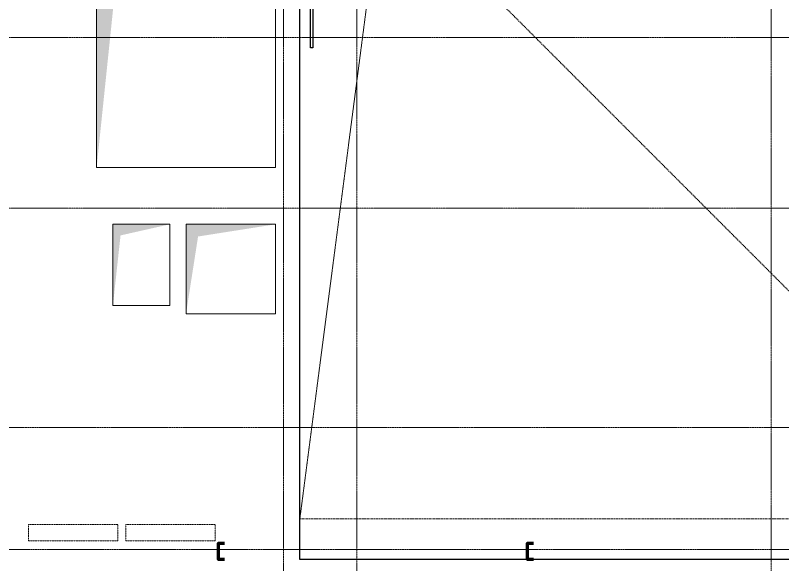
# Model space of a CAD drawing. Header units: millimetres. Extents: x -231292 to 573618, y -153144 to 564035.
# Drawn here: x -197475 to -188035, y 223708 to 230466 of the extents above; entities that cross this region are included whole.
import ezdxf

# ---------------------------------------------------------------- set-up
doc = ezdxf.new("R2010")
doc.units = ezdxf.units.MM
for name, pattern in [('CENTER2', [28.575, 19.05, -3.175, 3.175, -3.175]), ('DASHED', [19.05, 12.7, -6.35]), ('HIDDEN', [9.525, 6.35, -3.175]), ('HIDDEN2', [4.7625, 3.175, -1.5875])]:
    doc.linetypes.add(name, pattern=pattern)
doc.layers.get('0').update_dxf_attribs({"color": 250})
for name, color, linetype, lineweight in [('АР_Отопительные приборы', 250, 'HIDDEN2', 0), ('АР_Стены ЖБ', 250, 'Continuous', 35), ('АР_Тонкая', 250, 'Continuous', 5), ('КМ_Фахверки', 250, 'Continuous', 80), ('ОВ_Шахты_блок 4.1', 250, 'Continuous', 5), ('РД_Ограждения', 250, 'Continuous', 5), ('РД_Оси_100', 250, 'Continuous', 0)]:
    doc.layers.add(name, color=color, linetype=linetype, lineweight=lineweight)

# ---------------------------------------------------------------- blocks, each defined once
blk = doc.blocks.new('СОШ_2200_АР_ОСИ_М100_28.05.24')
at = {"layer": 'РД_Оси_100', "linetype": 'CENTER2'}
for p, q in [((27600, -6155), (27600, 139938.679)), ((-5954.958, 75000), (119910, 75000)), ((-5954.958, 72900), (95715.503, 72900))]:
    blk.add_line(p, q, dxfattribs=at)
for points in [[(28500, -6155), (28500, 139938.679)], [(119910, 70200), (-5954.958, 70200)], [(95715.503, 68700), (-5454.958, 68700), (-5954.958, 68850)]]:
    blk.add_lwpolyline(points, dxfattribs=at)
at = {"layer": 'РД_Оси_100', "color": 1, "linetype": 'CENTER2'}
blk.add_lwpolyline([(33600, 139938.679), (33600, -6155)], dxfattribs=at)
blk = doc.blocks.new('otv')
at = {"linetype": 'Continuous'}
blk.add_lwpolyline([(0, -1), (0, 0), (1, 0), (1, -1)], close=True, dxfattribs=at)
blk.add_solid([(0, -1), (0, 0), (0.1346, -0.1366), (1, 0)], dxfattribs=at)
blk = doc.blocks.new('Ф_пеноблок 200')
at = {"layer": 'КМ_Фахверки'}
blk.add_lwpolyline([(0, -75), (0, 0), (200, 0), (200, -75)], dxfattribs=at)
blk = doc.blocks.new('Bottom_R_1100')
at = {"layer": 'АР_Отопительные приборы'}
blk.add_lwpolyline([(-550, -100), (550, -100), (550, 100), (-550, 100)], close=True, dxfattribs=at)

msp = doc.modelspace()

# ---------------------------------------------------------------- linework, layer by layer
msp.add_lwpolyline([(-193974.956, 242395.168), (-176274.956, 242395.168), (-176274.956, 223770.168), (-193974.956, 223770.168)], close=True)
at = {"layer": 'АР_Стены ЖБ', "linetype": 'HIDDEN', "lineweight": 0}
msp.add_lwpolyline([(-176284.955, 238145.168), (-192373.279, 236573.331), (-193974.956, 224270.168)], dxfattribs=at)
at = {"layer": 'АР_Тонкая', "linetype": 'DASHED', "lineweight": 0}
for p, q in [((-192239.943, 231356.776), (-185174.943, 224291.776)), ((-193974.956, 224270.168), (-176374.956, 224270.168))]:
    msp.add_line(p, q, dxfattribs=at)
at = {"layer": 'РД_Ограждения', "lineweight": 25}
msp.add_lwpolyline([(-193814.956, 239725.168), (-193814.956, 239725.168), (-193814.956, 239725.168), (-193814.956, 230065.168), (-193844.956, 230065.168), (-193844.956, 239725.168), (-193814.956, 239725.168), (-193814.956, 239725.168)], dxfattribs=at)

# ---------------------------------------------------------------- block references
at = {"layer": 'АР_Отопительные приборы'}
for p in [(-196763.195, 224100.172), (-195565.855, 224100.172)]:
    msp.add_blockref('Bottom_R_1100', p, dxfattribs=at)
at = {"layer": 'КМ_Фахверки', "rotation": 90}
for p in [(-194974.956, 223770.171), (-191174.956, 223770.168)]:
    msp.add_blockref('Ф_пеноблок 200', p, dxfattribs=at)
at = {"layer": 'ОВ_Шахты_блок 4.1', "color": 1}
for p, xscale, yscale in [((-196474.956, 231895.168), 2200, 3300), ((-196274.956, 227895.168), 700, 1000), ((-195374.956, 227895.168), 1100, 1100)]:
    msp.add_blockref('otv', p, dxfattribs=dict(at, xscale=xscale, yscale=yscale))
at = {"layer": 'РД_Оси_100'}
msp.add_blockref('СОШ_2200_АР_ОСИ_М100_28.05.24', (-221774.956, 155195.168), dxfattribs=at)

doc.saveas('drawing.dxf')
